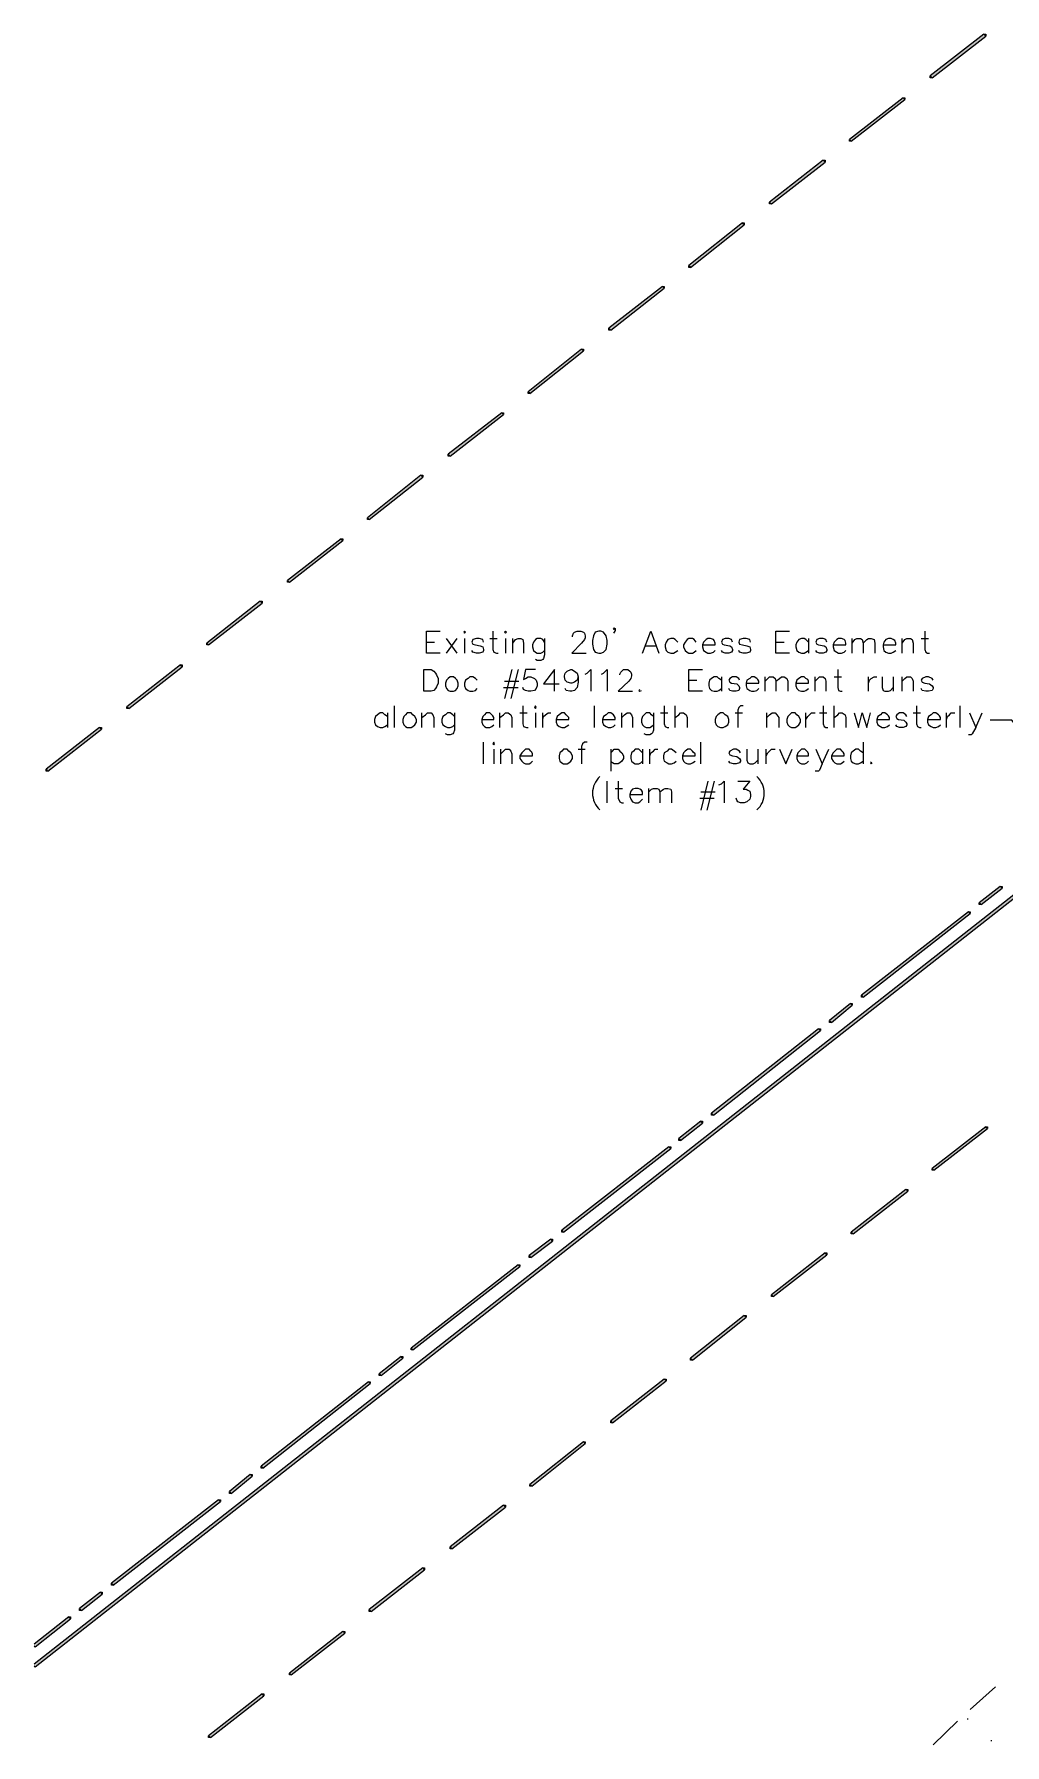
# Model space of a CAD drawing. Header units: inches. Extents: x 10 to 486, y 7 to 426.
# Drawn here: x 10.3 to 81.6, y 198.2 to 323.9 of the extents above; entities that cross this region are included whole.
import ezdxf

# ---------------------------------------------------------------- set-up
doc = ezdxf.new("R2010")
doc.units = ezdxf.units.IN
doc.header["$LTSCALE"] = 3
doc.header["$MEASUREMENT"] = 0
doc.layers.add('PDF_Geometry', color=7, linetype='Continuous', true_color=0x999999)
doc.layers.add('PDF_Solid Fills', color=7, linetype='Continuous')

msp = doc.modelspace()

# ---------------------------------------------------------------- hatches: boundary and pattern name
at = {"layer": 'PDF_Solid Fills', "transparency": 33554559}
for points in [[(80.14, 323.82), (80.08, 323.88), (76.14, 320.82), (76.21, 320.75), (76.28, 320.68), (80.21, 323.75)], [(74.21, 319.15), (74.14, 319.22), (70.21, 316.15), (70.28, 316.08), (70.34, 316.02), (74.28, 319.08)], [(68.34, 314.55), (68.28, 314.62), (64.34, 311.55), (64.41, 311.48), (64.48, 311.42), (68.41, 314.48)], [(62.41, 309.95), (62.34, 310.02), (58.41, 306.88), (58.48, 306.82), (58.54, 306.75), (62.48, 309.88)], [(56.54, 305.28), (56.48, 305.35), (52.54, 302.28), (52.61, 302.22), (52.68, 302.15), (56.61, 305.22)], [(50.61, 300.68), (50.54, 300.75), (46.61, 297.62), (46.68, 297.55), (46.74, 297.48), (50.68, 300.62)], [(44.74, 296.02), (44.68, 296.08), (40.74, 293.02), (40.81, 292.95), (40.88, 292.88), (44.81, 295.95)], [(38.81, 291.42), (38.74, 291.48), (34.81, 288.35), (34.88, 288.28), (34.94, 288.22), (38.88, 291.35)], [(32.94, 286.75), (32.88, 286.82), (28.94, 283.75), (29.01, 283.68), (29.08, 283.62), (33.01, 286.68)], [(27.01, 282.15), (26.94, 282.22), (23.01, 279.15), (23.08, 279.08), (23.14, 279.02), (27.08, 282.08)], [(21.14, 277.48), (21.08, 277.55), (17.14, 274.48), (17.21, 274.42), (17.28, 274.35), (21.21, 277.42)], [(15.21, 272.88), (15.14, 272.95), (11.21, 269.88), (11.28, 269.82), (11.34, 269.75), (15.28, 272.82)], [(81.34, 261.22), (81.28, 261.28), (79.74, 260.08), (79.81, 260.02), (79.88, 259.95), (81.41, 261.15)], [(79.01, 259.35), (78.94, 259.42), (71.08, 253.28), (71.14, 253.22), (71.21, 253.15), (79.08, 259.28)], [(70.34, 252.62), (70.28, 252.68), (68.74, 251.42), (68.81, 251.35), (68.88, 251.28), (70.41, 252.55)], [(68.01, 250.75), (67.94, 250.82), (60.08, 244.62), (60.14, 244.55), (60.21, 244.48), (68.08, 250.68)], [(59.34, 243.95), (59.28, 244.02), (57.68, 242.75), (57.74, 242.68), (57.81, 242.62), (59.41, 243.88)], [(80.28, 243.55), (80.21, 243.62), (76.28, 240.55), (76.34, 240.48), (76.41, 240.42), (80.34, 243.48)], [(57.01, 242.08), (56.94, 242.15), (49.08, 236.02), (49.14, 235.95), (49.21, 235.88), (57.08, 242.02)], [(74.41, 238.95), (74.34, 239.02), (70.34, 235.88), (70.41, 235.82), (70.48, 235.75), (74.48, 238.88)], [(48.34, 235.28), (48.28, 235.35), (46.68, 234.15), (46.74, 234.08), (46.81, 234.02), (48.41, 235.22)], [(68.48, 234.28), (68.41, 234.35), (64.48, 231.28), (64.54, 231.22), (64.61, 231.15), (68.54, 234.22)], [(45.94, 233.42), (45.88, 233.48), (38.01, 227.35), (38.08, 227.28), (38.14, 227.22), (46.01, 233.35)], [(62.54, 229.68), (62.48, 229.75), (58.54, 226.62), (58.61, 226.55), (58.68, 226.48), (62.61, 229.62)], [(37.34, 226.68), (37.28, 226.75), (35.68, 225.48), (35.74, 225.42), (35.81, 225.35), (37.41, 226.62)], [(56.68, 225.02), (56.61, 225.08), (52.68, 222.02), (52.74, 221.95), (52.81, 221.88), (56.74, 224.95)], [(34.94, 224.82), (34.88, 224.88), (27.01, 218.68), (27.08, 218.62), (27.14, 218.55), (35.01, 224.75)], [(50.74, 220.42), (50.68, 220.48), (46.74, 217.35), (46.81, 217.28), (46.88, 217.22), (50.81, 220.35)], [(26.28, 218.02), (26.21, 218.08), (24.68, 216.82), (24.74, 216.75), (24.81, 216.68), (26.34, 217.95)], [(23.94, 216.15), (23.88, 216.22), (16.01, 210.08), (16.08, 210.02), (16.14, 209.95), (24.01, 216.08)], [(44.88, 215.75), (44.81, 215.82), (40.88, 212.75), (40.94, 212.68), (41.01, 212.62), (44.94, 215.68)], [(38.94, 211.15), (38.88, 211.22), (34.94, 208.15), (35.01, 208.08), (35.08, 208.02), (39.01, 211.08)], [(15.28, 209.35), (15.21, 209.42), (13.68, 208.22), (13.74, 208.15), (13.81, 208.08), (15.34, 209.28)], [(33.08, 206.48), (33.01, 206.55), (29.08, 203.48), (29.14, 203.42), (29.21, 203.35), (33.14, 206.42)], [(27.14, 201.88), (27.08, 201.95), (23.14, 198.88), (23.21, 198.82), (23.28, 198.75), (27.21, 201.82)]]:
    msp.add_hatch(color=256, dxfattribs=at).paths.add_polyline_path(points)

# ---------------------------------------------------------------- linework, layer by layer
at = {"layer": 'PDF_Geometry', "color": 7, "lineweight": 5}
for points in [[(80.14, 323.82), (80.08, 323.88), (76.14, 320.82), (76.21, 320.75), (76.28, 320.68), (80.21, 323.75)], [(74.21, 319.15), (74.14, 319.22), (70.21, 316.15), (70.28, 316.08), (70.34, 316.02), (74.28, 319.08)], [(68.34, 314.55), (68.28, 314.62), (64.34, 311.55), (64.41, 311.48), (64.48, 311.42), (68.41, 314.48)], [(62.41, 309.95), (62.34, 310.02), (58.41, 306.88), (58.48, 306.82), (58.54, 306.75), (62.48, 309.88)], [(56.54, 305.28), (56.48, 305.35), (52.54, 302.28), (52.61, 302.22), (52.68, 302.15), (56.61, 305.22)], [(50.61, 300.68), (50.54, 300.75), (46.61, 297.62), (46.68, 297.55), (46.74, 297.48), (50.68, 300.62)], [(44.74, 296.02), (44.68, 296.08), (40.74, 293.02), (40.81, 292.95), (40.88, 292.88), (44.81, 295.95)], [(38.81, 291.42), (38.74, 291.48), (34.81, 288.35), (34.88, 288.28), (34.94, 288.22), (38.88, 291.35)], [(32.94, 286.75), (32.88, 286.82), (28.94, 283.75), (29.01, 283.68), (29.08, 283.62), (33.01, 286.68)], [(27.01, 282.15), (26.94, 282.22), (23.01, 279.15), (23.08, 279.08), (23.14, 279.02), (27.08, 282.08)], [(21.14, 277.48), (21.08, 277.55), (17.14, 274.48), (17.21, 274.42), (17.28, 274.35), (21.21, 277.42)], [(15.21, 272.88), (15.14, 272.95), (11.21, 269.88), (11.28, 269.82), (11.34, 269.75), (15.28, 272.82)], [(81.34, 261.22), (81.28, 261.28), (79.74, 260.08), (79.81, 260.02), (79.88, 259.95), (81.41, 261.15)], [(79.01, 259.35), (78.94, 259.42), (71.08, 253.28), (71.14, 253.22), (71.21, 253.15), (79.08, 259.28)], [(70.34, 252.62), (70.28, 252.68), (68.74, 251.42), (68.81, 251.35), (68.88, 251.28), (70.41, 252.55)], [(68.01, 250.75), (67.94, 250.82), (60.08, 244.62), (60.14, 244.55), (60.21, 244.48), (68.08, 250.68)], [(59.34, 243.95), (59.28, 244.02), (57.68, 242.75), (57.74, 242.68), (57.81, 242.62), (59.41, 243.88)], [(80.28, 243.55), (80.21, 243.62), (76.28, 240.55), (76.34, 240.48), (76.41, 240.42), (80.34, 243.48)], [(57.01, 242.08), (56.94, 242.15), (49.08, 236.02), (49.14, 235.95), (49.21, 235.88), (57.08, 242.02)], [(74.41, 238.95), (74.34, 239.02), (70.34, 235.88), (70.41, 235.82), (70.48, 235.75), (74.48, 238.88)], [(48.34, 235.28), (48.28, 235.35), (46.68, 234.15), (46.74, 234.08), (46.81, 234.02), (48.41, 235.22)], [(68.48, 234.28), (68.41, 234.35), (64.48, 231.28), (64.54, 231.22), (64.61, 231.15), (68.54, 234.22)], [(45.94, 233.42), (45.88, 233.48), (38.01, 227.35), (38.08, 227.28), (38.14, 227.22), (46.01, 233.35)], [(62.54, 229.68), (62.48, 229.75), (58.54, 226.62), (58.61, 226.55), (58.68, 226.48), (62.61, 229.62)], [(37.34, 226.68), (37.28, 226.75), (35.68, 225.48), (35.74, 225.42), (35.81, 225.35), (37.41, 226.62)], [(56.68, 225.02), (56.61, 225.08), (52.68, 222.02), (52.74, 221.95), (52.81, 221.88), (56.74, 224.95)], [(34.94, 224.82), (34.88, 224.88), (27.01, 218.68), (27.08, 218.62), (27.14, 218.55), (35.01, 224.75)], [(50.74, 220.42), (50.68, 220.48), (46.74, 217.35), (46.81, 217.28), (46.88, 217.22), (50.81, 220.35)], [(26.28, 218.02), (26.21, 218.08), (24.68, 216.82), (24.74, 216.75), (24.81, 216.68), (26.34, 217.95)], [(23.94, 216.15), (23.88, 216.22), (16.01, 210.08), (16.08, 210.02), (16.14, 209.95), (24.01, 216.08)], [(44.88, 215.75), (44.81, 215.82), (40.88, 212.75), (40.94, 212.68), (41.01, 212.62), (44.94, 215.68)], [(38.94, 211.15), (38.88, 211.22), (34.94, 208.15), (35.01, 208.08), (35.08, 208.02), (39.01, 211.08)], [(15.28, 209.35), (15.21, 209.42), (13.68, 208.22), (13.74, 208.15), (13.81, 208.08), (15.34, 209.28)], [(12.88, 207.62), (13.01, 207.62), (13.01, 207.48), (12.94, 207.55)], [(33.08, 206.48), (33.01, 206.55), (29.08, 203.48), (29.14, 203.42), (29.21, 203.35), (33.14, 206.42)], [(27.14, 201.88), (27.08, 201.95), (23.14, 198.88), (23.21, 198.82), (23.28, 198.75), (27.21, 201.82)]]:
    msp.add_lwpolyline(points, close=True, dxfattribs=at)
for points in [[(80.08, 323.88), (80.21, 323.88), (80.21, 323.75)], [(76.28, 320.68), (76.14, 320.68), (76.14, 320.82)], [(74.14, 319.22), (74.28, 319.22), (74.28, 319.08)], [(70.34, 316.02), (70.21, 316.02), (70.21, 316.15)], [(68.28, 314.62), (68.41, 314.62), (68.41, 314.48)], [(64.48, 311.42), (64.34, 311.42), (64.34, 311.55)], [(62.34, 310.02), (62.48, 310.02), (62.48, 309.88)], [(58.54, 306.75), (58.41, 306.75), (58.41, 306.88)], [(56.48, 305.35), (56.61, 305.35), (56.61, 305.22)], [(52.68, 302.15), (52.54, 302.15), (52.54, 302.28)], [(50.54, 300.75), (50.68, 300.75), (50.68, 300.62)], [(46.74, 297.48), (46.61, 297.48), (46.61, 297.62)], [(44.68, 296.08), (44.81, 296.08), (44.81, 295.95)], [(40.88, 292.88), (40.74, 292.88), (40.74, 293.02)], [(38.74, 291.48), (38.88, 291.48), (38.88, 291.35)], [(34.94, 288.22), (34.81, 288.22), (34.81, 288.35)], [(32.88, 286.82), (33.01, 286.82), (33.01, 286.68)], [(29.08, 283.62), (28.94, 283.62), (28.94, 283.75)], [(26.94, 282.22), (27.08, 282.22), (27.08, 282.08)], [(23.14, 279.02), (23.01, 279.02), (23.01, 279.15)], [(21.08, 277.55), (21.21, 277.55), (21.21, 277.42)], [(17.28, 274.35), (17.14, 274.35), (17.14, 274.48)], [(15.14, 272.95), (15.28, 272.95), (15.28, 272.82)], [(11.34, 269.75), (11.21, 269.75), (11.21, 269.88)], [(81.28, 261.28), (81.41, 261.28), (81.41, 261.15)], [(78.94, 259.42), (79.08, 259.42), (79.08, 259.28)], [(79.88, 259.95), (79.74, 259.95), (79.74, 260.08)], [(70.28, 252.68), (70.41, 252.68), (70.41, 252.55)], [(71.21, 253.15), (71.08, 253.15), (71.08, 253.28)], [(68.88, 251.28), (68.74, 251.28), (68.74, 251.42)], [(67.94, 250.82), (68.08, 250.82), (68.08, 250.68)], [(59.28, 244.02), (59.41, 244.02), (59.41, 243.88)], [(60.21, 244.48), (60.08, 244.48), (60.08, 244.62)], [(57.81, 242.62), (57.68, 242.62), (57.68, 242.75)], [(80.21, 243.62), (80.34, 243.62), (80.34, 243.48)], [(56.94, 242.15), (57.08, 242.15), (57.08, 242.02)], [(76.41, 240.42), (76.28, 240.42), (76.28, 240.55)], [(74.34, 239.02), (74.48, 239.02), (74.48, 238.88)], [(48.28, 235.35), (48.41, 235.35), (48.41, 235.22)], [(49.21, 235.88), (49.08, 235.88), (49.08, 236.02)], [(70.48, 235.75), (70.34, 235.75), (70.34, 235.88)], [(46.81, 234.02), (46.68, 234.02), (46.68, 234.15)], [(68.41, 234.35), (68.54, 234.35), (68.54, 234.22)], [(45.88, 233.48), (46.01, 233.48), (46.01, 233.35)], [(64.61, 231.15), (64.48, 231.15), (64.48, 231.28)], [(62.48, 229.75), (62.61, 229.75), (62.61, 229.62)], [(37.28, 226.75), (37.41, 226.75), (37.41, 226.62)], [(38.14, 227.22), (38.01, 227.22), (38.01, 227.35)], [(58.68, 226.48), (58.54, 226.48), (58.54, 226.62)], [(35.81, 225.35), (35.68, 225.35), (35.68, 225.48)], [(56.61, 225.08), (56.74, 225.08), (56.74, 224.95)], [(34.88, 224.88), (35.01, 224.88), (35.01, 224.75)], [(52.81, 221.88), (52.68, 221.88), (52.68, 222.02)], [(50.68, 220.48), (50.81, 220.48), (50.81, 220.35)], [(27.14, 218.55), (27.01, 218.55), (27.01, 218.68)], [(26.21, 218.08), (26.34, 218.08), (26.34, 217.95)], [(23.88, 216.22), (24.01, 216.22), (24.01, 216.08)], [(24.81, 216.68), (24.68, 216.68), (24.68, 216.82)], [(46.88, 217.22), (46.74, 217.22), (46.74, 217.35)], [(44.81, 215.82), (44.94, 215.82), (44.94, 215.68)], [(41.01, 212.62), (40.88, 212.62), (40.88, 212.75)], [(38.88, 211.22), (39.01, 211.22), (39.01, 211.08)], [(16.14, 209.95), (16.01, 209.95), (16.01, 210.08)], [(15.21, 209.42), (15.34, 209.42), (15.34, 209.28)], [(12.88, 207.62), (10.34, 205.62)], [(10.34, 205.48), (10.41, 205.42), (13.01, 207.48)], [(13.81, 208.08), (13.68, 208.08), (13.68, 208.22)], [(35.08, 208.02), (34.94, 208.02), (34.94, 208.15)], [(33.01, 206.55), (33.14, 206.55), (33.14, 206.42)], [(10.41, 205.42), (10.34, 205.42)], [(29.21, 203.35), (29.08, 203.35), (29.08, 203.48)], [(27.08, 201.95), (27.21, 201.95), (27.21, 201.82)], [(23.28, 198.75), (23.14, 198.75), (23.14, 198.88)]]:
    msp.add_lwpolyline(points, dxfattribs=at)
at = {"layer": 'PDF_Geometry', "lineweight": 5}
for points in [[(10.34, 204.02), (10.41, 203.95), (117.08, 287.75), (117.01, 287.82), (116.94, 287.88), (10.34, 204.15)], [(10.41, 203.95), (10.34, 203.95)]]:
    msp.add_lwpolyline(points, dxfattribs=at)
at = {"layer": 'PDF_Geometry', "color": 7, "lineweight": 13}
for points in [[(53.01, 280.22), (52.94, 280.15), (52.88, 280.22), (52.94, 280.28), (53.01, 280.22), (53.01, 280.08), (52.94, 279.95), (52.88, 279.88)], [(40.14, 278.42), (39.14, 278.42), (39.14, 280.02), (40.14, 280.02)], [(39.14, 279.22), (39.74, 279.22)], [(40.61, 278.42), (41.41, 279.48)], [(41.41, 278.42), (40.61, 279.48)], [(41.94, 279.48), (41.94, 278.42)], [(43.34, 279.22), (43.28, 279.42), (43.01, 279.48), (42.81, 279.48), (42.54, 279.42), (42.48, 279.22), (42.54, 279.08), (42.74, 279.02), (43.08, 278.95), (43.28, 278.88), (43.34, 278.68), (43.34, 278.62), (43.28, 278.48), (43.01, 278.42), (42.81, 278.42), (42.54, 278.48), (42.48, 278.62)], [(43.81, 279.48), (44.34, 279.48)], [(44.01, 280.02), (44.01, 278.68), (44.08, 278.48), (44.28, 278.42), (44.41, 278.42)], [(44.94, 279.48), (44.94, 278.42)], [(45.48, 278.42), (45.48, 279.48)], [(45.48, 279.15), (45.68, 279.42), (45.88, 279.48), (46.08, 279.48), (46.21, 279.42), (46.28, 279.15), (46.28, 278.42)], [(47.81, 279.22), (47.68, 279.42), (47.54, 279.48), (47.28, 279.48), (47.14, 279.42), (47.01, 279.22), (46.94, 279.02), (46.94, 278.88), (47.01, 278.62), (47.14, 278.48), (47.28, 278.42), (47.54, 278.42), (47.68, 278.48), (47.81, 278.62)], [(47.81, 279.48), (47.81, 278.28), (47.74, 278.02), (47.68, 277.95), (47.54, 277.88), (47.28, 277.88), (47.14, 277.95)], [(49.88, 279.62), (49.88, 279.68), (49.94, 279.88), (50.01, 279.95), (50.21, 280.02), (50.48, 280.02), (50.68, 279.95), (50.74, 279.88), (50.81, 279.68), (50.81, 279.55), (50.74, 279.42), (50.54, 279.15), (49.81, 278.42), (50.88, 278.42)], [(55.01, 278.42), (55.61, 280.02), (56.21, 278.42)], [(57.61, 279.22), (57.41, 279.42), (57.28, 279.48), (57.08, 279.48), (56.88, 279.42), (56.74, 279.22), (56.68, 279.02), (56.68, 278.88), (56.74, 278.62), (56.88, 278.48), (57.08, 278.42), (57.28, 278.42), (57.41, 278.48), (57.61, 278.62)], [(58.94, 279.22), (58.81, 279.42), (58.68, 279.48), (58.41, 279.48), (58.28, 279.42), (58.14, 279.22), (58.01, 279.02), (58.01, 278.88), (58.14, 278.62), (58.28, 278.48), (58.41, 278.42), (58.68, 278.42), (58.81, 278.48), (58.94, 278.62)], [(59.41, 279.02), (60.34, 279.02), (60.34, 279.15), (60.28, 279.35), (60.21, 279.42), (60.01, 279.48), (59.81, 279.48), (59.68, 279.42), (59.48, 279.22), (59.41, 279.02), (59.41, 278.88), (59.48, 278.62), (59.68, 278.48), (59.81, 278.42), (60.01, 278.42), (60.21, 278.48), (60.34, 278.62)], [(61.61, 279.22), (61.54, 279.42), (61.34, 279.48), (61.08, 279.48), (60.88, 279.42), (60.81, 279.22), (60.88, 279.08), (61.01, 279.02), (61.41, 278.95), (61.54, 278.88), (61.61, 278.68), (61.61, 278.62), (61.54, 278.48), (61.34, 278.42), (61.08, 278.42), (60.88, 278.48), (60.81, 278.62)], [(62.94, 279.22), (62.88, 279.42), (62.61, 279.48), (62.41, 279.48), (62.14, 279.42), (62.08, 279.22), (62.14, 279.08), (62.34, 279.02), (62.68, 278.95), (62.88, 278.88), (62.94, 278.68), (62.94, 278.62), (62.88, 278.48), (62.61, 278.42), (62.41, 278.42), (62.14, 278.48), (62.08, 278.62)], [(65.81, 278.42), (64.81, 278.42), (64.81, 280.02), (65.81, 280.02)], [(64.81, 279.22), (65.41, 279.22)], [(67.21, 279.22), (67.01, 279.42), (66.88, 279.48), (66.68, 279.48), (66.48, 279.42), (66.34, 279.22), (66.28, 279.02), (66.28, 278.88), (66.34, 278.62), (66.48, 278.48), (66.68, 278.42), (66.88, 278.42), (67.01, 278.48), (67.21, 278.62)], [(67.21, 279.48), (67.21, 278.42)], [(68.54, 279.22), (68.48, 279.42), (68.28, 279.48), (68.01, 279.48), (67.81, 279.42), (67.74, 279.22), (67.81, 279.08), (67.94, 279.02), (68.34, 278.95), (68.48, 278.88), (68.54, 278.68), (68.54, 278.62), (68.48, 278.48), (68.28, 278.42), (68.01, 278.42), (67.81, 278.48), (67.74, 278.62)], [(69.01, 279.02), (69.94, 279.02), (69.94, 279.15), (69.88, 279.35), (69.81, 279.42), (69.61, 279.48), (69.41, 279.48), (69.28, 279.42), (69.08, 279.22), (69.01, 279.02), (69.01, 278.88), (69.08, 278.62), (69.28, 278.48), (69.41, 278.42), (69.61, 278.42), (69.81, 278.48), (69.94, 278.62)], [(70.41, 278.42), (70.41, 279.48)], [(70.41, 279.15), (70.61, 279.42), (70.74, 279.48), (71.01, 279.48), (71.14, 279.42), (71.21, 279.15), (71.21, 278.42)], [(71.21, 279.15), (71.48, 279.42), (71.61, 279.48), (71.81, 279.48), (72.01, 279.42), (72.08, 279.15), (72.08, 278.42)], [(72.68, 279.02), (73.61, 279.02), (73.61, 279.15), (73.54, 279.35), (73.41, 279.42), (73.28, 279.48), (73.08, 279.48), (72.88, 279.42), (72.74, 279.22), (72.68, 279.02), (72.68, 278.88), (72.74, 278.62), (72.88, 278.48), (73.08, 278.42), (73.28, 278.42), (73.41, 278.48), (73.61, 278.62)], [(74.08, 278.42), (74.08, 279.48)], [(74.08, 279.15), (74.28, 279.42), (74.41, 279.48), (74.68, 279.48), (74.81, 279.42), (74.88, 279.15), (74.88, 278.42)], [(75.48, 279.48), (76.01, 279.48)], [(75.74, 280.02), (75.74, 278.68), (75.81, 278.48), (75.94, 278.42), (76.08, 278.42)], [(55.21, 278.95), (56.01, 278.95)], [(42.88, 276.42), (42.74, 276.55), (42.54, 276.68), (42.34, 276.68), (42.21, 276.55), (42.01, 276.42), (41.94, 276.22), (41.94, 276.02), (42.01, 275.82), (42.21, 275.68), (42.34, 275.62), (42.54, 275.62), (42.74, 275.68), (42.88, 275.82)], [(45.41, 277.22), (44.88, 275.08)], [(45.88, 277.22), (45.34, 275.08)], [(47.14, 277.22), (46.41, 277.22), (46.28, 276.48), (46.41, 276.55), (46.61, 276.68), (46.81, 276.68), (47.08, 276.55), (47.21, 276.42), (47.28, 276.22), (47.28, 276.02), (47.21, 275.82), (47.08, 275.68), (46.81, 275.62), (46.61, 275.62), (46.41, 275.68), (46.28, 275.75), (46.21, 275.88)], [(48.54, 275.62), (48.54, 277.22), (47.74, 276.15), (48.88, 276.15)], [(50.28, 276.68), (50.21, 276.42), (50.01, 276.28), (49.81, 276.22), (49.74, 276.22), (49.48, 276.28), (49.34, 276.42), (49.28, 276.68), (49.28, 276.75), (49.34, 276.95), (49.48, 277.08), (49.74, 277.22), (49.81, 277.22), (50.01, 277.08), (50.21, 276.95), (50.28, 276.68), (50.28, 276.28), (50.21, 275.88), (50.01, 275.68), (49.81, 275.62), (49.68, 275.62), (49.41, 275.68), (49.34, 275.82)], [(50.81, 276.88), (50.94, 276.95), (51.21, 277.22), (51.21, 275.62)], [(52.01, 276.88), (52.14, 276.95), (52.41, 277.22), (52.41, 275.62)], [(53.34, 276.82), (53.34, 276.88), (53.41, 277.02), (53.48, 277.08), (53.61, 277.22), (53.94, 277.22), (54.08, 277.08), (54.14, 277.02), (54.21, 276.88), (54.21, 276.75), (54.14, 276.55), (54.01, 276.35), (53.21, 275.62), (54.28, 275.62)], [(59.41, 275.62), (58.41, 275.62), (58.41, 277.22), (59.41, 277.22)], [(60.81, 276.42), (60.61, 276.55), (60.48, 276.68), (60.28, 276.68), (60.08, 276.55), (59.94, 276.42), (59.88, 276.22), (59.88, 276.02), (59.94, 275.82), (60.08, 275.68), (60.28, 275.62), (60.48, 275.62), (60.61, 275.68), (60.81, 275.82)], [(60.81, 276.68), (60.81, 275.62)], [(62.14, 276.42), (62.08, 276.55), (61.88, 276.68), (61.61, 276.68), (61.41, 276.55), (61.34, 276.42), (61.41, 276.28), (61.54, 276.22), (61.94, 276.15), (62.08, 276.02), (62.14, 275.88), (62.14, 275.82), (62.08, 275.68), (61.88, 275.62), (61.61, 275.62), (61.41, 275.68), (61.34, 275.82)], [(62.61, 276.22), (63.54, 276.22), (63.54, 276.35), (63.48, 276.48), (63.41, 276.55), (63.21, 276.68), (63.01, 276.68), (62.88, 276.55), (62.68, 276.42), (62.61, 276.22), (62.61, 276.02), (62.68, 275.82), (62.88, 275.68), (63.01, 275.62), (63.21, 275.62), (63.41, 275.68), (63.54, 275.82)], [(64.01, 275.62), (64.01, 276.68)], [(64.01, 276.35), (64.21, 276.55), (64.34, 276.68), (64.61, 276.68), (64.74, 276.55), (64.81, 276.35), (64.81, 275.62)], [(64.81, 276.35), (65.08, 276.55), (65.21, 276.68), (65.41, 276.68), (65.61, 276.55), (65.68, 276.35), (65.68, 275.62)], [(66.28, 276.22), (67.21, 276.22), (67.21, 276.35), (67.14, 276.48), (67.01, 276.55), (66.88, 276.68), (66.68, 276.68), (66.48, 276.55), (66.34, 276.42), (66.28, 276.22), (66.28, 276.02), (66.34, 275.82), (66.48, 275.68), (66.68, 275.62), (66.88, 275.62), (67.01, 275.68), (67.21, 275.82)], [(67.68, 275.62), (67.68, 276.68)], [(67.68, 276.35), (67.88, 276.55), (68.01, 276.68), (68.28, 276.68), (68.41, 276.55), (68.48, 276.35), (68.48, 275.62)], [(69.08, 276.68), (69.61, 276.68)], [(69.34, 277.22), (69.34, 275.88), (69.41, 275.68), (69.54, 275.62), (69.68, 275.62)], [(71.61, 275.62), (71.61, 276.68)], [(71.61, 276.22), (71.68, 276.42), (71.81, 276.55), (72.01, 276.68), (72.21, 276.68)], [(72.61, 276.68), (72.61, 275.88), (72.68, 275.68), (72.81, 275.62), (73.08, 275.62), (73.21, 275.68), (73.41, 275.88)], [(73.41, 276.68), (73.41, 275.62)], [(74.08, 275.62), (74.08, 276.68)], [(74.08, 276.35), (74.28, 276.55), (74.41, 276.68), (74.68, 276.68), (74.81, 276.55), (74.88, 276.35), (74.88, 275.62)], [(76.34, 276.42), (76.28, 276.55), (76.01, 276.68), (75.81, 276.68), (75.54, 276.55), (75.48, 276.42), (75.54, 276.28), (75.74, 276.22), (76.08, 276.15), (76.28, 276.02), (76.34, 275.88), (76.34, 275.82), (76.28, 275.68), (76.01, 275.62), (75.81, 275.62), (75.54, 275.68), (75.48, 275.82)], [(44.81, 275.88), (45.88, 275.88)], [(44.88, 276.35), (45.94, 276.35)], [(54.81, 275.75), (54.74, 275.68), (54.81, 275.62), (54.94, 275.68)], [(58.41, 276.42), (59.01, 276.42)], [(36.28, 273.75), (36.08, 273.88), (35.94, 274.02), (35.74, 274.02), (35.54, 273.88), (35.41, 273.75), (35.34, 273.55), (35.34, 273.35), (35.41, 273.15), (35.54, 273.02), (35.74, 272.95), (35.94, 272.95), (36.08, 273.02), (36.28, 273.15)], [(36.28, 274.02), (36.28, 272.95)], [(36.81, 272.95), (36.81, 274.55)], [(38.81, 272.95), (38.81, 274.02)], [(38.81, 273.68), (39.08, 273.88), (39.21, 274.02), (39.48, 274.02), (39.61, 273.88), (39.68, 273.68), (39.68, 272.95)], [(41.21, 273.75), (41.08, 273.88), (40.88, 274.02), (40.68, 274.02), (40.54, 273.88), (40.34, 273.75), (40.28, 273.55), (40.28, 273.35), (40.34, 273.15), (40.54, 273.02), (40.68, 272.95), (40.88, 272.95), (41.08, 273.02), (41.21, 273.15)], [(41.21, 274.02), (41.21, 272.75), (41.14, 272.55), (41.08, 272.48), (40.88, 272.42), (40.68, 272.42), (40.54, 272.48)], [(43.21, 273.55), (44.08, 273.55), (44.08, 273.68), (44.01, 273.82), (43.94, 273.88), (43.81, 274.02), (43.54, 274.02), (43.41, 273.88), (43.28, 273.75), (43.21, 273.55), (43.21, 273.35), (43.28, 273.15), (43.41, 273.02), (43.54, 272.95), (43.81, 272.95), (43.94, 273.02), (44.08, 273.15)], [(44.54, 272.95), (44.54, 274.02)], [(44.54, 273.68), (44.81, 273.88), (44.94, 274.02), (45.14, 274.02), (45.34, 273.88), (45.41, 273.68), (45.41, 272.95)], [(46.01, 274.02), (46.54, 274.02)], [(46.21, 274.55), (46.21, 273.22), (46.28, 273.02), (46.48, 272.95), (46.61, 272.95)], [(47.14, 274.02), (47.14, 272.95)], [(47.68, 272.95), (47.68, 274.02)], [(47.68, 273.55), (47.74, 273.75), (47.88, 273.88), (48.08, 274.02), (48.28, 274.02)], [(48.68, 273.55), (49.61, 273.55), (49.61, 273.68), (49.48, 273.82), (49.41, 273.88), (49.28, 274.02), (49.08, 274.02), (48.88, 273.88), (48.74, 273.75), (48.68, 273.55), (48.68, 273.35), (48.74, 273.15), (48.88, 273.02), (49.08, 272.95), (49.28, 272.95), (49.41, 273.02), (49.61, 273.15)], [(51.48, 272.95), (51.48, 274.55)], [(52.08, 273.55), (53.01, 273.55), (53.01, 273.68), (52.94, 273.82), (52.88, 273.88), (52.68, 274.02), (52.48, 274.02), (52.34, 273.88), (52.14, 273.75), (52.08, 273.55), (52.08, 273.35), (52.14, 273.15), (52.34, 273.02), (52.48, 272.95), (52.68, 272.95), (52.88, 273.02), (53.01, 273.15)], [(53.48, 272.95), (53.48, 274.02)], [(53.48, 273.68), (53.68, 273.88), (53.88, 274.02), (54.08, 274.02), (54.21, 273.88), (54.28, 273.68), (54.28, 272.95)], [(55.81, 273.75), (55.68, 273.88), (55.54, 274.02), (55.28, 274.02), (55.14, 273.88), (55.01, 273.75), (54.94, 273.55), (54.94, 273.35), (55.01, 273.15), (55.14, 273.02), (55.28, 272.95), (55.54, 272.95), (55.68, 273.02), (55.81, 273.15)], [(55.81, 274.02), (55.81, 272.75), (55.74, 272.55), (55.68, 272.48), (55.54, 272.42), (55.28, 272.42), (55.14, 272.48)], [(56.34, 274.02), (56.88, 274.02)], [(56.61, 274.55), (56.61, 273.22), (56.68, 273.02), (56.81, 272.95), (56.94, 272.95)], [(57.41, 272.95), (57.41, 274.55)], [(57.41, 273.68), (57.68, 273.88), (57.81, 274.02), (58.01, 274.02), (58.21, 273.88), (58.28, 273.68), (58.28, 272.95)], [(61.81, 274.02), (62.34, 274.02)], [(62.41, 274.55), (62.21, 274.55), (62.08, 274.42), (62.01, 274.22), (62.01, 272.95)], [(64.14, 272.95), (64.14, 274.02)], [(64.14, 273.68), (64.34, 273.88), (64.54, 274.02), (64.74, 274.02), (64.88, 273.88), (65.01, 273.68), (65.01, 272.95)], [(67.01, 272.95), (67.01, 274.02)], [(67.01, 273.55), (67.14, 273.75), (67.28, 273.88), (67.41, 274.02), (67.68, 274.02)], [(68.01, 274.02), (68.54, 274.02)], [(68.28, 274.55), (68.28, 273.22), (68.34, 273.02), (68.48, 272.95), (68.61, 272.95)], [(69.08, 272.95), (69.08, 274.55)], [(69.08, 273.68), (69.34, 273.88), (69.48, 274.02), (69.68, 274.02), (69.88, 273.88), (69.94, 273.68), (69.94, 272.95)], [(70.54, 274.02), (70.88, 272.95), (71.14, 274.02), (71.48, 272.95), (71.74, 274.02)], [(72.21, 273.55), (73.14, 273.55), (73.14, 273.68), (73.08, 273.82), (73.01, 273.88), (72.81, 274.02), (72.61, 274.02), (72.48, 273.88), (72.28, 273.75), (72.21, 273.55), (72.21, 273.35), (72.28, 273.15), (72.48, 273.02), (72.61, 272.95), (72.81, 272.95), (73.01, 273.02), (73.14, 273.15)], [(74.41, 273.75), (74.34, 273.88), (74.14, 274.02), (73.88, 274.02), (73.68, 273.88), (73.61, 273.75), (73.68, 273.62), (73.81, 273.55), (74.21, 273.48), (74.34, 273.35), (74.41, 273.22), (74.41, 273.15), (74.34, 273.02), (74.14, 272.95), (73.88, 272.95), (73.68, 273.02), (73.61, 273.15)], [(74.88, 274.02), (75.41, 274.02)], [(75.14, 274.55), (75.14, 273.22), (75.21, 273.02), (75.34, 272.95), (75.48, 272.95)], [(75.94, 273.55), (76.88, 273.55), (76.88, 273.68), (76.81, 273.82), (76.74, 273.88), (76.54, 274.02), (76.34, 274.02), (76.21, 273.88), (76.01, 273.75), (75.94, 273.55), (75.94, 273.35), (76.01, 273.15), (76.21, 273.02), (76.34, 272.95), (76.54, 272.95), (76.74, 273.02), (76.88, 273.15)], [(77.34, 272.95), (77.34, 274.02)], [(77.34, 273.55), (77.41, 273.75), (77.54, 273.88), (77.68, 274.02), (77.94, 274.02)], [(78.34, 272.95), (78.34, 274.55)], [(79.01, 274.02), (79.48, 272.95), (79.94, 274.02)], [(79.48, 272.95), (79.21, 272.48), (79.14, 272.42), (78.94, 272.42)], [(118.61, 226.88), (82.14, 273.48), (80.54, 273.48)], [(43.34, 270.28), (43.34, 271.88)], [(50.94, 271.88), (50.74, 271.88), (50.61, 271.75), (50.54, 271.55), (50.54, 270.28)], [(59.28, 270.28), (59.28, 271.88)], [(71.21, 271.88), (71.21, 270.28)], [(44.08, 271.35), (44.08, 270.28)], [(44.61, 270.28), (44.61, 271.35)], [(44.61, 271.02), (44.81, 271.22), (44.94, 271.35), (45.21, 271.35), (45.34, 271.22), (45.41, 271.02), (45.41, 270.28)], [(46.01, 270.88), (46.94, 270.88), (46.94, 271.02), (46.88, 271.15), (46.81, 271.22), (46.68, 271.35), (46.41, 271.35), (46.28, 271.22), (46.14, 271.08), (46.01, 270.88), (46.01, 270.68), (46.14, 270.48), (46.28, 270.35), (46.41, 270.28), (46.68, 270.28), (46.81, 270.35), (46.94, 270.48)], [(50.28, 271.35), (50.81, 271.35)], [(52.68, 271.35), (52.68, 269.75)], [(52.68, 271.08), (52.81, 271.22), (52.94, 271.35), (53.21, 271.35), (53.34, 271.22), (53.48, 271.08), (53.61, 270.88), (53.61, 270.68), (53.48, 270.48), (53.34, 270.35), (53.21, 270.28), (52.94, 270.28), (52.81, 270.35), (52.68, 270.48)], [(55.01, 271.08), (54.88, 271.22), (54.74, 271.35), (54.48, 271.35), (54.34, 271.22), (54.21, 271.08), (54.14, 270.88), (54.14, 270.68), (54.21, 270.48), (54.34, 270.35), (54.48, 270.28), (54.74, 270.28), (54.88, 270.35), (55.01, 270.48)], [(55.01, 271.35), (55.01, 270.28)], [(55.54, 270.28), (55.54, 271.35)], [(55.54, 270.88), (55.61, 271.08), (55.81, 271.22), (55.94, 271.35), (56.14, 271.35)], [(57.48, 271.08), (57.34, 271.22), (57.14, 271.35), (56.94, 271.35), (56.81, 271.22), (56.61, 271.08), (56.54, 270.88), (56.54, 270.68), (56.61, 270.48), (56.81, 270.35), (56.94, 270.28), (57.14, 270.28), (57.34, 270.35), (57.48, 270.48)], [(57.94, 270.88), (58.88, 270.88), (58.88, 271.02), (58.74, 271.15), (58.68, 271.22), (58.54, 271.35), (58.34, 271.35), (58.14, 271.22), (58.01, 271.08), (57.94, 270.88), (57.94, 270.68), (58.01, 270.48), (58.14, 270.35), (58.34, 270.28), (58.54, 270.28), (58.68, 270.35), (58.88, 270.48)], [(62.21, 271.08), (62.14, 271.22), (61.88, 271.35), (61.68, 271.35), (61.41, 271.22), (61.34, 271.08), (61.41, 270.95), (61.61, 270.88), (61.94, 270.82), (62.14, 270.68), (62.21, 270.55), (62.21, 270.48), (62.14, 270.35), (61.88, 270.28), (61.68, 270.28), (61.41, 270.35), (61.34, 270.48)], [(62.68, 271.35), (62.68, 270.55), (62.74, 270.35), (62.88, 270.28), (63.14, 270.28), (63.28, 270.35), (63.48, 270.55)], [(63.48, 271.35), (63.48, 270.28)], [(64.08, 270.28), (64.08, 271.35)], [(64.08, 270.88), (64.21, 271.08), (64.34, 271.22), (64.48, 271.35), (64.74, 271.35)], [(65.08, 271.35), (65.54, 270.28), (66.01, 271.35)], [(66.34, 270.88), (67.21, 270.88), (67.21, 271.02), (67.14, 271.15), (67.08, 271.22), (66.94, 271.35), (66.68, 271.35), (66.54, 271.22), (66.41, 271.08), (66.34, 270.88), (66.34, 270.68), (66.41, 270.48), (66.54, 270.35), (66.68, 270.28), (66.94, 270.28), (67.08, 270.35), (67.21, 270.48)], [(68.21, 270.28), (68.01, 269.82), (67.94, 269.75), (67.68, 269.75)], [(67.74, 271.35), (68.21, 270.28), (68.68, 271.35)], [(68.88, 270.88), (69.81, 270.88), (69.81, 271.02), (69.74, 271.15), (69.68, 271.22), (69.54, 271.35), (69.28, 271.35), (69.14, 271.22), (69.01, 271.08), (68.88, 270.88), (68.88, 270.68), (69.01, 270.48), (69.14, 270.35), (69.28, 270.28), (69.54, 270.28), (69.68, 270.35), (69.81, 270.48)], [(71.21, 271.08), (71.01, 271.22), (70.88, 271.35), (70.68, 271.35), (70.48, 271.22), (70.34, 271.08), (70.28, 270.88), (70.28, 270.68), (70.34, 270.48), (70.48, 270.35), (70.68, 270.28), (70.88, 270.28), (71.01, 270.35), (71.21, 270.48)], [(71.81, 270.42), (71.74, 270.35), (71.81, 270.28), (71.88, 270.35)], [(52.41, 267.42), (52.41, 269.02)], [(53.21, 269.02), (53.21, 267.75), (53.34, 267.48), (53.48, 267.42), (53.61, 267.42)], [(59.81, 269.02), (59.28, 266.88)], [(60.28, 269.02), (59.74, 266.88)], [(60.61, 268.75), (60.81, 268.82), (61.01, 269.02), (61.01, 267.42)], [(62.01, 269.02), (62.88, 269.02), (62.41, 268.42), (62.61, 268.42), (62.74, 268.35), (62.88, 268.28), (62.94, 268.02), (62.94, 267.88), (62.88, 267.68), (62.68, 267.48), (62.48, 267.42), (62.21, 267.42), (62.01, 267.48), (61.94, 267.62), (61.88, 267.75)], [(53.01, 268.48), (53.54, 268.48)], [(54.08, 268.02), (55.01, 268.02), (55.01, 268.22), (54.94, 268.35), (54.81, 268.42), (54.68, 268.48), (54.48, 268.48), (54.28, 268.42), (54.14, 268.28), (54.08, 268.02), (54.08, 267.88), (54.14, 267.68), (54.28, 267.48), (54.48, 267.42), (54.68, 267.42), (54.81, 267.48), (55.01, 267.68)], [(55.48, 267.42), (55.48, 268.48)], [(55.48, 268.22), (55.68, 268.42), (55.81, 268.48), (56.08, 268.48), (56.21, 268.42), (56.28, 268.22), (56.28, 267.42)], [(56.28, 268.22), (56.54, 268.42), (56.68, 268.48), (56.88, 268.48), (57.08, 268.42), (57.14, 268.22), (57.14, 267.42)], [(59.21, 267.75), (60.28, 267.75)], [(59.28, 268.22), (60.34, 268.22)]]:
    msp.add_lwpolyline(points, dxfattribs=at)
for points in [[(41.88, 279.95), (41.94, 279.88), (42.01, 279.95), (41.94, 280.02)], [(44.88, 279.95), (44.94, 279.88), (45.01, 279.95), (44.94, 280.02)], [(51.81, 280.02), (51.54, 279.95), (51.41, 279.68), (51.34, 279.35), (51.34, 279.08), (51.41, 278.68), (51.54, 278.48), (51.81, 278.42), (51.94, 278.42), (52.14, 278.48), (52.34, 278.68), (52.41, 279.08), (52.41, 279.35), (52.34, 279.68), (52.14, 279.95), (51.94, 280.02)], [(38.94, 275.62), (38.94, 277.22), (39.48, 277.22), (39.68, 277.08), (39.81, 276.95), (39.88, 276.82), (40.01, 276.55), (40.01, 276.22), (39.88, 275.95), (39.81, 275.82), (39.68, 275.68), (39.48, 275.62)], [(40.88, 276.68), (40.74, 276.55), (40.61, 276.42), (40.54, 276.22), (40.54, 276.02), (40.61, 275.82), (40.74, 275.68), (40.88, 275.62), (41.14, 275.62), (41.28, 275.68), (41.41, 275.82), (41.48, 276.02), (41.48, 276.22), (41.41, 276.42), (41.28, 276.55), (41.14, 276.68)], [(37.74, 274.02), (37.61, 273.88), (37.48, 273.75), (37.41, 273.55), (37.41, 273.35), (37.48, 273.15), (37.61, 273.02), (37.74, 272.95), (38.01, 272.95), (38.14, 273.02), (38.28, 273.15), (38.41, 273.35), (38.41, 273.55), (38.28, 273.75), (38.14, 273.88), (38.01, 274.02)], [(47.08, 274.42), (47.14, 274.35), (47.21, 274.42), (47.14, 274.55)], [(60.74, 274.02), (60.54, 273.88), (60.41, 273.75), (60.34, 273.55), (60.34, 273.35), (60.41, 273.15), (60.54, 273.02), (60.74, 272.95), (60.94, 272.95), (61.08, 273.02), (61.28, 273.15), (61.34, 273.35), (61.34, 273.55), (61.28, 273.75), (61.08, 273.88), (60.94, 274.02)], [(65.94, 274.02), (65.81, 273.88), (65.68, 273.75), (65.61, 273.55), (65.61, 273.35), (65.68, 273.15), (65.81, 273.02), (65.94, 272.95), (66.21, 272.95), (66.34, 273.02), (66.48, 273.15), (66.61, 273.35), (66.61, 273.55), (66.48, 273.75), (66.34, 273.88), (66.21, 274.02)], [(44.01, 271.75), (44.08, 271.68), (44.14, 271.75), (44.08, 271.88)], [(49.21, 271.35), (49.08, 271.22), (48.94, 271.08), (48.88, 270.88), (48.88, 270.68), (48.94, 270.48), (49.08, 270.35), (49.21, 270.28), (49.48, 270.28), (49.61, 270.35), (49.74, 270.48), (49.88, 270.68), (49.88, 270.88), (49.74, 271.08), (49.61, 271.22), (49.48, 271.35)]]:
    msp.add_lwpolyline(points, close=True, dxfattribs=at)
at = {"layer": 'PDF_Geometry', "lineweight": 13}
for points in [[(80.94, 202.48), (79.08, 200.82)], [(78.14, 199.95), (76.34, 198.22)], [(78.88, 200.15), (78.88, 200.08)], [(80.61, 198.55), (80.61, 198.48)]]:
    msp.add_lwpolyline(points, dxfattribs=at)
at = {"layer": 'PDF_Geometry', "color": 7, "lineweight": 13}
for centre, start, end in [((53.01, 268.12), 132.5805, 227.4195), ((62.28, 268.12), 312.5805, 47.4195)]:
    msp.add_arc(centre, 1.67, start, end, dxfattribs=at)
at = {"layer": 'PDF_Solid Fills', "lineweight": 5, "transparency": 33554559}
for points in [[(80.08, 323.88), (80.21, 323.88), (80.14, 323.82), (80.21, 323.75)], [(76.28, 320.68), (76.14, 320.68), (76.21, 320.75), (76.14, 320.82)], [(74.14, 319.22), (74.28, 319.22), (74.21, 319.15), (74.28, 319.08)], [(70.34, 316.02), (70.21, 316.02), (70.28, 316.08), (70.21, 316.15)], [(68.28, 314.62), (68.41, 314.62), (68.34, 314.55), (68.41, 314.48)], [(64.48, 311.42), (64.34, 311.42), (64.41, 311.48), (64.34, 311.55)], [(62.34, 310.02), (62.48, 310.02), (62.41, 309.95), (62.48, 309.88)], [(58.54, 306.75), (58.41, 306.75), (58.48, 306.82), (58.41, 306.88)], [(56.48, 305.35), (56.61, 305.35), (56.54, 305.28), (56.61, 305.22)], [(52.68, 302.15), (52.54, 302.15), (52.61, 302.22), (52.54, 302.28)], [(50.54, 300.75), (50.68, 300.75), (50.61, 300.68), (50.68, 300.62)], [(46.74, 297.48), (46.61, 297.48), (46.68, 297.55), (46.61, 297.62)], [(44.68, 296.08), (44.81, 296.08), (44.74, 296.02), (44.81, 295.95)], [(40.88, 292.88), (40.74, 292.88), (40.81, 292.95), (40.74, 293.02)], [(38.74, 291.48), (38.88, 291.48), (38.81, 291.42), (38.88, 291.35)], [(34.94, 288.22), (34.81, 288.22), (34.88, 288.28), (34.81, 288.35)], [(32.88, 286.82), (33.01, 286.82), (32.94, 286.75), (33.01, 286.68)], [(29.08, 283.62), (28.94, 283.62), (29.01, 283.68), (28.94, 283.75)], [(26.94, 282.22), (27.08, 282.22), (27.01, 282.15), (27.08, 282.08)], [(23.14, 279.02), (23.01, 279.02), (23.08, 279.08), (23.01, 279.15)], [(21.08, 277.55), (21.21, 277.55), (21.14, 277.48), (21.21, 277.42)], [(17.28, 274.35), (17.14, 274.35), (17.21, 274.42), (17.14, 274.48)], [(15.14, 272.95), (15.28, 272.95), (15.21, 272.88), (15.28, 272.82)], [(11.34, 269.75), (11.21, 269.75), (11.28, 269.82), (11.21, 269.88)], [(81.28, 261.28), (81.41, 261.28), (81.34, 261.22), (81.41, 261.15)], [(78.94, 259.42), (79.08, 259.42), (79.01, 259.35), (79.08, 259.28)], [(79.88, 259.95), (79.74, 259.95), (79.81, 260.02), (79.74, 260.08)], [(70.28, 252.68), (70.41, 252.68), (70.34, 252.62), (70.41, 252.55)], [(71.21, 253.15), (71.08, 253.15), (71.14, 253.22), (71.08, 253.28)], [(68.88, 251.28), (68.74, 251.28), (68.81, 251.35), (68.74, 251.42)], [(67.94, 250.82), (68.08, 250.82), (68.01, 250.75), (68.08, 250.68)], [(59.28, 244.02), (59.41, 244.02), (59.34, 243.95), (59.41, 243.88)], [(60.21, 244.48), (60.08, 244.48), (60.14, 244.55), (60.08, 244.62)], [(57.81, 242.62), (57.68, 242.62), (57.74, 242.68), (57.68, 242.75)], [(80.21, 243.62), (80.34, 243.62), (80.28, 243.55), (80.34, 243.48)], [(56.94, 242.15), (57.08, 242.15), (57.01, 242.08), (57.08, 242.02)], [(76.41, 240.42), (76.28, 240.42), (76.34, 240.48), (76.28, 240.55)], [(74.34, 239.02), (74.48, 239.02), (74.41, 238.95), (74.48, 238.88)], [(48.28, 235.35), (48.41, 235.35), (48.34, 235.28), (48.41, 235.22)], [(49.21, 235.88), (49.08, 235.88), (49.14, 235.95), (49.08, 236.02)], [(70.48, 235.75), (70.34, 235.75), (70.41, 235.82), (70.34, 235.88)], [(46.81, 234.02), (46.68, 234.02), (46.74, 234.08), (46.68, 234.15)], [(68.41, 234.35), (68.54, 234.35), (68.48, 234.28), (68.54, 234.22)], [(45.88, 233.48), (46.01, 233.48), (45.94, 233.42), (46.01, 233.35)], [(64.61, 231.15), (64.48, 231.15), (64.54, 231.22), (64.48, 231.28)], [(62.48, 229.75), (62.61, 229.75), (62.54, 229.68), (62.61, 229.62)], [(37.28, 226.75), (37.41, 226.75), (37.34, 226.68), (37.41, 226.62)], [(38.14, 227.22), (38.01, 227.22), (38.08, 227.28), (38.01, 227.35)], [(58.68, 226.48), (58.54, 226.48), (58.61, 226.55), (58.54, 226.62)], [(35.81, 225.35), (35.68, 225.35), (35.74, 225.42), (35.68, 225.48)], [(56.61, 225.08), (56.74, 225.08), (56.68, 225.02), (56.74, 224.95)], [(34.88, 224.88), (35.01, 224.88), (34.94, 224.82), (35.01, 224.75)], [(52.81, 221.88), (52.68, 221.88), (52.74, 221.95), (52.68, 222.02)], [(50.68, 220.48), (50.81, 220.48), (50.74, 220.42), (50.81, 220.35)], [(27.14, 218.55), (27.01, 218.55), (27.08, 218.62), (27.01, 218.68)], [(26.21, 218.08), (26.34, 218.08), (26.28, 218.02), (26.34, 217.95)], [(23.88, 216.22), (24.01, 216.22), (23.94, 216.15), (24.01, 216.08)], [(24.81, 216.68), (24.68, 216.68), (24.74, 216.75), (24.68, 216.82)], [(46.88, 217.22), (46.74, 217.22), (46.81, 217.28), (46.74, 217.35)], [(44.81, 215.82), (44.94, 215.82), (44.88, 215.75), (44.94, 215.68)], [(41.01, 212.62), (40.88, 212.62), (40.94, 212.68), (40.88, 212.75)], [(38.88, 211.22), (39.01, 211.22), (38.94, 211.15), (39.01, 211.08)], [(16.14, 209.95), (16.01, 209.95), (16.08, 210.02), (16.01, 210.08)], [(15.21, 209.42), (15.34, 209.42), (15.28, 209.35), (15.34, 209.28)], [(12.88, 207.62), (10.34, 205.48), (10.41, 205.42)], [(10.34, 205.48), (12.88, 207.62), (10.34, 205.62)], [(12.88, 207.62), (10.41, 205.42), (12.94, 207.55)], [(12.94, 207.55), (10.41, 205.42), (13.01, 207.48)], [(12.88, 207.62), (13.01, 207.62), (12.94, 207.55), (13.01, 207.48)], [(13.81, 208.08), (13.68, 208.08), (13.74, 208.15), (13.68, 208.22)], [(35.08, 208.02), (34.94, 208.02), (35.01, 208.08), (34.94, 208.15)], [(33.01, 206.55), (33.14, 206.55), (33.08, 206.48), (33.14, 206.42)], [(10.34, 205.48), (10.41, 205.42), (10.34, 205.42)], [(29.21, 203.35), (29.08, 203.35), (29.14, 203.42), (29.08, 203.48)], [(27.08, 201.95), (27.21, 201.95), (27.14, 201.88), (27.21, 201.82)], [(23.28, 198.75), (23.14, 198.75), (23.21, 198.82), (23.14, 198.88)]]:
    msp.add_solid(points, dxfattribs=at)
at = {"layer": 'PDF_Solid Fills', "color": 253, "lineweight": 5, "true_color": 0x999999, "transparency": 33554559}
for points in [[(10.34, 204.15), (116.94, 287.88), (10.34, 204.02)], [(10.41, 203.95), (116.94, 287.88), (10.34, 204.02)], [(10.41, 203.95), (117.01, 287.82), (116.94, 287.88)], [(117.08, 287.75), (117.01, 287.82), (10.41, 203.95)]]:
    msp.add_solid(points, dxfattribs=at)
at = {"layer": 'PDF_Solid Fills', "color": 253, "lineweight": 13, "true_color": 0x999999, "transparency": 33554559}
msp.add_solid([(10.34, 204.02), (10.41, 203.95), (10.34, 203.95)], dxfattribs=at)

doc.saveas('drawing.dxf')
